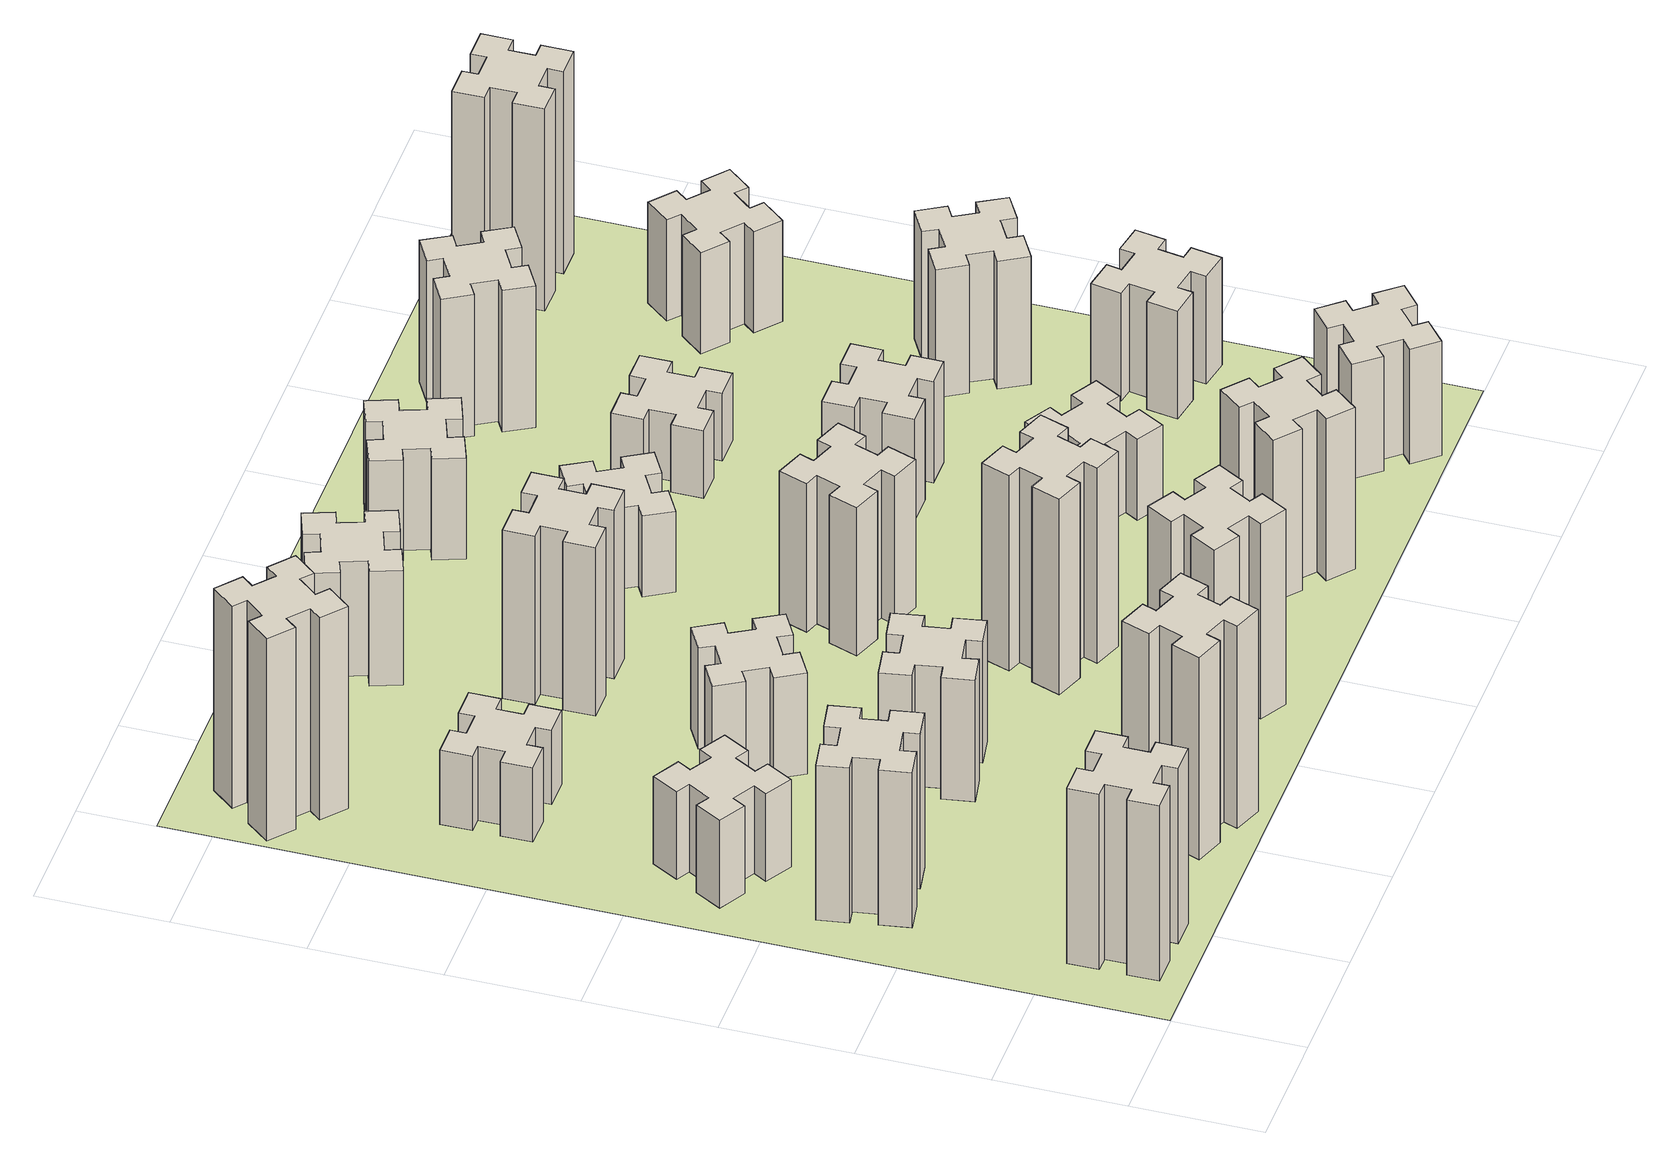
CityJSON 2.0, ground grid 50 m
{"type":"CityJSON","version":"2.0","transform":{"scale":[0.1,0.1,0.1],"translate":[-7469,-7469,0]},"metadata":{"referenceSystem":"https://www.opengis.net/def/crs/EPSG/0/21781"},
"CityObjects":{
"building1":{"type":"Building","attributes":{"class":"1000","function":"1000","usage":"1000","yearOfConstruction":2016,"roofType":"1000","measuredHeight":78,"storeysAboveGround":30,"storeysBelowGround":0},"geometry":[{"type":"Solid","lod":"1","boundaries":[[[[0,1,2,3,4,5,6,7,8,9,10,11,12,13,14,15,16,17,18,19]],[[17,16,20,21]],[[16,15,22,20]],[[15,14,23,22]],[[14,13,24,23]],[[13,12,25,24]],[[12,11,26,25]],[[11,10,27,26]],[[10,9,28,27]],[[9,8,29,28]],[[8,7,30,29]],[[7,6,31,30]],[[6,5,32,31]],[[5,4,33,32]],[[4,3,34,33]],[[3,2,35,34]],[[2,1,36,35]],[[1,0,37,36]],[[0,19,38,37]],[[19,18,39,38]],[[18,17,21,39]],[[24,25,26,27,28,29,30,31,32,33,34,35,36,37,38,39,21,20,22,23]]]]}]},
"building2":{"type":"Building","attributes":{"class":"1000","function":"1000","usage":"1000","yearOfConstruction":2016,"roofType":"1000","measuredHeight":69,"storeysAboveGround":30,"storeysBelowGround":0},"geometry":[{"type":"Solid","lod":"1","boundaries":[[[[40,41,42,43,44,45,46,47,48,49,50,51,52,53,54,55,56,57,58,59]],[[57,56,60,61]],[[56,55,62,60]],[[55,54,63,62]],[[54,53,64,63]],[[53,52,65,64]],[[52,51,66,65]],[[51,50,67,66]],[[50,49,68,67]],[[49,48,69,68]],[[48,47,70,69]],[[47,46,71,70]],[[46,45,72,71]],[[45,44,73,72]],[[44,43,74,73]],[[43,42,75,74]],[[42,41,76,75]],[[41,40,77,76]],[[40,59,78,77]],[[59,58,79,78]],[[58,57,61,79]],[[64,65,66,67,68,69,70,71,72,73,74,75,76,77,78,79,61,60,62,63]]]]}]},
"building3":{"type":"Building","attributes":{"class":"1000","function":"1000","usage":"1000","yearOfConstruction":2016,"roofType":"1000","measuredHeight":39,"storeysAboveGround":30,"storeysBelowGround":0},"geometry":[{"type":"Solid","lod":"1","boundaries":[[[[80,81,82,83,84,85,86,87,88,89,90,91,92,93,94,95,96,97,98,99]],[[97,96,100,101]],[[96,95,102,100]],[[95,94,103,102]],[[94,93,104,103]],[[93,92,105,104]],[[92,91,106,105]],[[91,90,107,106]],[[90,89,108,107]],[[89,88,109,108]],[[88,87,110,109]],[[87,86,111,110]],[[86,85,112,111]],[[85,84,113,112]],[[84,83,114,113]],[[83,82,115,114]],[[82,81,116,115]],[[81,80,117,116]],[[80,99,118,117]],[[99,98,119,118]],[[98,97,101,119]],[[104,105,106,107,108,109,110,111,112,113,114,115,116,117,118,119,101,100,102,103]]]]}]},
"building4":{"type":"Building","attributes":{"class":"1000","function":"1000","usage":"1000","yearOfConstruction":2016,"roofType":"1000","measuredHeight":90,"storeysAboveGround":30,"storeysBelowGround":0},"geometry":[{"type":"Solid","lod":"1","boundaries":[[[[120,121,122,123,124,125,126,127,128,129,130,131,132,133,134,135,136,137,138,139]],[[137,136,140,141]],[[136,135,142,140]],[[135,134,143,142]],[[134,133,144,143]],[[133,132,145,144]],[[132,131,146,145]],[[131,130,147,146]],[[130,129,148,147]],[[129,128,149,148]],[[128,127,150,149]],[[127,126,151,150]],[[126,125,152,151]],[[125,124,153,152]],[[124,123,154,153]],[[123,122,155,154]],[[122,121,156,155]],[[121,120,157,156]],[[120,139,158,157]],[[139,138,159,158]],[[138,137,141,159]],[[144,145,146,147,148,149,150,151,152,153,154,155,156,157,158,159,141,140,142,143]]]]}]},
"building5":{"type":"Building","attributes":{"class":"1000","function":"1000","usage":"1000","yearOfConstruction":2016,"roofType":"1000","measuredHeight":33,"storeysAboveGround":30,"storeysBelowGround":0},"geometry":[{"type":"Solid","lod":"1","boundaries":[[[[160,161,162,163,164,165,166,167,168,169,170,171,172,173,174,175,176,177,178,179]],[[177,176,180,181]],[[176,175,182,180]],[[175,174,183,182]],[[174,173,184,183]],[[173,172,185,184]],[[172,171,186,185]],[[171,170,187,186]],[[170,169,188,187]],[[169,168,189,188]],[[168,167,190,189]],[[167,166,191,190]],[[166,165,192,191]],[[165,164,193,192]],[[164,163,194,193]],[[163,162,195,194]],[[162,161,196,195]],[[161,160,197,196]],[[160,179,198,197]],[[179,178,199,198]],[[178,177,181,199]],[[184,185,186,187,188,189,190,191,192,193,194,195,196,197,198,199,181,180,182,183]]]]}]},
"building6":{"type":"Building","attributes":{"class":"1000","function":"1000","usage":"1000","yearOfConstruction":2016,"roofType":"1000","measuredHeight":90,"storeysAboveGround":30,"storeysBelowGround":0},"geometry":[{"type":"Solid","lod":"1","boundaries":[[[[200,201,202,203,204,205,206,207,208,209,210,211,212,213,214,215,216,217,218,219]],[[217,216,220,221]],[[216,215,222,220]],[[215,214,223,222]],[[214,213,224,223]],[[213,212,225,224]],[[212,211,226,225]],[[211,210,227,226]],[[210,209,228,227]],[[209,208,229,228]],[[208,207,230,229]],[[207,206,231,230]],[[206,205,232,231]],[[205,204,233,232]],[[204,203,234,233]],[[203,202,235,234]],[[202,201,236,235]],[[201,200,237,236]],[[200,219,238,237]],[[219,218,239,238]],[[218,217,221,239]],[[224,225,226,227,228,229,230,231,232,233,234,235,236,237,238,239,221,220,222,223]]]]}]},
"building7":{"type":"Building","attributes":{"class":"1000","function":"1000","usage":"1000","yearOfConstruction":2016,"roofType":"1000","measuredHeight":54,"storeysAboveGround":30,"storeysBelowGround":0},"geometry":[{"type":"Solid","lod":"1","boundaries":[[[[240,241,242,243,244,245,246,247,248,249,250,251,252,253,254,255,256,257,258,259]],[[257,256,260,261]],[[256,255,262,260]],[[255,254,263,262]],[[254,253,264,263]],[[253,252,265,264]],[[252,251,266,265]],[[251,250,267,266]],[[250,249,268,267]],[[249,248,269,268]],[[248,247,270,269]],[[247,246,271,270]],[[246,245,272,271]],[[245,244,273,272]],[[244,243,274,273]],[[243,242,275,274]],[[242,241,276,275]],[[241,240,277,276]],[[240,259,278,277]],[[259,258,279,278]],[[258,257,261,279]],[[264,265,266,267,268,269,270,271,272,273,274,275,276,277,278,279,261,260,262,263]]]]}]},
"building8":{"type":"Building","attributes":{"class":"1000","function":"1000","usage":"1000","yearOfConstruction":2016,"roofType":"1000","measuredHeight":45,"storeysAboveGround":30,"storeysBelowGround":0},"geometry":[{"type":"Solid","lod":"1","boundaries":[[[[280,281,282,283,284,285,286,287,288,289,290,291,292,293,294,295,296,297,298,299]],[[297,296,300,301]],[[296,295,302,300]],[[295,294,303,302]],[[294,293,304,303]],[[293,292,305,304]],[[292,291,306,305]],[[291,290,307,306]],[[290,289,308,307]],[[289,288,309,308]],[[288,287,310,309]],[[287,286,311,310]],[[286,285,312,311]],[[285,284,313,312]],[[284,283,314,313]],[[283,282,315,314]],[[282,281,316,315]],[[281,280,317,316]],[[280,299,318,317]],[[299,298,319,318]],[[298,297,301,319]],[[304,305,306,307,308,309,310,311,312,313,314,315,316,317,318,319,301,300,302,303]]]]}]},
"building9":{"type":"Building","attributes":{"class":"1000","function":"1000","usage":"1000","yearOfConstruction":2016,"roofType":"1000","measuredHeight":87,"storeysAboveGround":30,"storeysBelowGround":0},"geometry":[{"type":"Solid","lod":"1","boundaries":[[[[320,321,322,323,324,325,326,327,328,329,330,331,332,333,334,335,336,337,338,339]],[[337,336,340,341]],[[336,335,342,340]],[[335,334,343,342]],[[334,333,344,343]],[[333,332,345,344]],[[332,331,346,345]],[[331,330,347,346]],[[330,329,348,347]],[[329,328,349,348]],[[328,327,350,349]],[[327,326,351,350]],[[326,325,352,351]],[[325,324,353,352]],[[324,323,354,353]],[[323,322,355,354]],[[322,321,356,355]],[[321,320,357,356]],[[320,339,358,357]],[[339,338,359,358]],[[338,337,341,359]],[[344,345,346,347,348,349,350,351,352,353,354,355,356,357,358,359,341,340,342,343]]]]}]},
"building10":{"type":"Building","attributes":{"class":"1000","function":"1000","usage":"1000","yearOfConstruction":2016,"roofType":"1000","measuredHeight":75,"storeysAboveGround":30,"storeysBelowGround":0},"geometry":[{"type":"Solid","lod":"1","boundaries":[[[[360,361,362,363,364,365,366,367,368,369,370,371,372,373,374,375,376,377,378,379]],[[377,376,380,381]],[[376,375,382,380]],[[375,374,383,382]],[[374,373,384,383]],[[373,372,385,384]],[[372,371,386,385]],[[371,370,387,386]],[[370,369,388,387]],[[369,368,389,388]],[[368,367,390,389]],[[367,366,391,390]],[[366,365,392,391]],[[365,364,393,392]],[[364,363,394,393]],[[363,362,395,394]],[[362,361,396,395]],[[361,360,397,396]],[[360,379,398,397]],[[379,378,399,398]],[[378,377,381,399]],[[384,385,386,387,388,389,390,391,392,393,394,395,396,397,398,399,381,380,382,383]]]]}]},
"building11":{"type":"Building","attributes":{"class":"1000","function":"1000","usage":"1000","yearOfConstruction":2016,"roofType":"1000","measuredHeight":51,"storeysAboveGround":30,"storeysBelowGround":0},"geometry":[{"type":"Solid","lod":"1","boundaries":[[[[400,401,402,403,404,405,406,407,408,409,410,411,412,413,414,415,416,417,418,419]],[[417,416,420,421]],[[416,415,422,420]],[[415,414,423,422]],[[414,413,424,423]],[[413,412,425,424]],[[412,411,426,425]],[[411,410,427,426]],[[410,409,428,427]],[[409,408,429,428]],[[408,407,430,429]],[[407,406,431,430]],[[406,405,432,431]],[[405,404,433,432]],[[404,403,434,433]],[[403,402,435,434]],[[402,401,436,435]],[[401,400,437,436]],[[400,419,438,437]],[[419,418,439,438]],[[418,417,421,439]],[[424,425,426,427,428,429,430,431,432,433,434,435,436,437,438,439,421,420,422,423]]]]}]},
"building12":{"type":"Building","attributes":{"class":"1000","function":"1000","usage":"1000","yearOfConstruction":2016,"roofType":"1000","measuredHeight":87,"storeysAboveGround":30,"storeysBelowGround":0},"geometry":[{"type":"Solid","lod":"1","boundaries":[[[[440,441,442,443,444,445,446,447,448,449,450,451,452,453,454,455,456,457,458,459]],[[457,456,460,461]],[[456,455,462,460]],[[455,454,463,462]],[[454,453,464,463]],[[453,452,465,464]],[[452,451,466,465]],[[451,450,467,466]],[[450,449,468,467]],[[449,448,469,468]],[[448,447,470,469]],[[447,446,471,470]],[[446,445,472,471]],[[445,444,473,472]],[[444,443,474,473]],[[443,442,475,474]],[[442,441,476,475]],[[441,440,477,476]],[[440,459,478,477]],[[459,458,479,478]],[[458,457,461,479]],[[464,465,466,467,468,469,470,471,472,473,474,475,476,477,478,479,461,460,462,463]]]]}]},
"building13":{"type":"Building","attributes":{"class":"1000","function":"1000","usage":"1000","yearOfConstruction":2016,"roofType":"1000","measuredHeight":66,"storeysAboveGround":30,"storeysBelowGround":0},"geometry":[{"type":"Solid","lod":"1","boundaries":[[[[480,481,482,483,484,485,486,487,488,489,490,491,492,493,494,495,496,497,498,499]],[[497,496,500,501]],[[496,495,502,500]],[[495,494,503,502]],[[494,493,504,503]],[[493,492,505,504]],[[492,491,506,505]],[[491,490,507,506]],[[490,489,508,507]],[[489,488,509,508]],[[488,487,510,509]],[[487,486,511,510]],[[486,485,512,511]],[[485,484,513,512]],[[484,483,514,513]],[[483,482,515,514]],[[482,481,516,515]],[[481,480,517,516]],[[480,499,518,517]],[[499,498,519,518]],[[498,497,501,519]],[[504,505,506,507,508,509,510,511,512,513,514,515,516,517,518,519,501,500,502,503]]]]}]},
"building14":{"type":"Building","attributes":{"class":"1000","function":"1000","usage":"1000","yearOfConstruction":2016,"roofType":"1000","measuredHeight":36,"storeysAboveGround":30,"storeysBelowGround":0},"geometry":[{"type":"Solid","lod":"1","boundaries":[[[[520,521,522,523,524,525,526,527,528,529,530,531,532,533,534,535,536,537,538,539]],[[537,536,540,541]],[[536,535,542,540]],[[535,534,543,542]],[[534,533,544,543]],[[533,532,545,544]],[[532,531,546,545]],[[531,530,547,546]],[[530,529,548,547]],[[529,528,549,548]],[[528,527,550,549]],[[527,526,551,550]],[[526,525,552,551]],[[525,524,553,552]],[[524,523,554,553]],[[523,522,555,554]],[[522,521,556,555]],[[521,520,557,556]],[[520,539,558,557]],[[539,538,559,558]],[[538,537,541,559]],[[544,545,546,547,548,549,550,551,552,553,554,555,556,557,558,559,541,540,542,543]]]]}]},
"building15":{"type":"Building","attributes":{"class":"1000","function":"1000","usage":"1000","yearOfConstruction":2016,"roofType":"1000","measuredHeight":72,"storeysAboveGround":30,"storeysBelowGround":0},"geometry":[{"type":"Solid","lod":"1","boundaries":[[[[560,561,562,563,564,565,566,567,568,569,570,571,572,573,574,575,576,577,578,579]],[[577,576,580,581]],[[576,575,582,580]],[[575,574,583,582]],[[574,573,584,583]],[[573,572,585,584]],[[572,571,586,585]],[[571,570,587,586]],[[570,569,588,587]],[[569,568,589,588]],[[568,567,590,589]],[[567,566,591,590]],[[566,565,592,591]],[[565,564,593,592]],[[564,563,594,593]],[[563,562,595,594]],[[562,561,596,595]],[[561,560,597,596]],[[560,579,598,597]],[[579,578,599,598]],[[578,577,581,599]],[[584,585,586,587,588,589,590,591,592,593,594,595,596,597,598,599,581,580,582,583]]]]}]},
"building16":{"type":"Building","attributes":{"class":"1000","function":"1000","usage":"1000","yearOfConstruction":2016,"roofType":"1000","measuredHeight":45,"storeysAboveGround":30,"storeysBelowGround":0},"geometry":[{"type":"Solid","lod":"1","boundaries":[[[[600,601,602,603,604,605,606,607,608,609,610,611,612,613,614,615,616,617,618,619]],[[617,616,620,621]],[[616,615,622,620]],[[615,614,623,622]],[[614,613,624,623]],[[613,612,625,624]],[[612,611,626,625]],[[611,610,627,626]],[[610,609,628,627]],[[609,608,629,628]],[[608,607,630,629]],[[607,606,631,630]],[[606,605,632,631]],[[605,604,633,632]],[[604,603,634,633]],[[603,602,635,634]],[[602,601,636,635]],[[601,600,637,636]],[[600,619,638,637]],[[619,618,639,638]],[[618,617,621,639]],[[624,625,626,627,628,629,630,631,632,633,634,635,636,637,638,639,621,620,622,623]]]]}]},
"building17":{"type":"Building","attributes":{"class":"1000","function":"1000","usage":"1000","yearOfConstruction":2016,"roofType":"1000","measuredHeight":36,"storeysAboveGround":30,"storeysBelowGround":0},"geometry":[{"type":"Solid","lod":"1","boundaries":[[[[640,641,642,643,644,645,646,647,648,649,650,651,652,653,654,655,656,657,658,659]],[[657,656,660,661]],[[656,655,662,660]],[[655,654,663,662]],[[654,653,664,663]],[[653,652,665,664]],[[652,651,666,665]],[[651,650,667,666]],[[650,649,668,667]],[[649,648,669,668]],[[648,647,670,669]],[[647,646,671,670]],[[646,645,672,671]],[[645,644,673,672]],[[644,643,674,673]],[[643,642,675,674]],[[642,641,676,675]],[[641,640,677,676]],[[640,659,678,677]],[[659,658,679,678]],[[658,657,661,679]],[[664,665,666,667,668,669,670,671,672,673,674,675,676,677,678,679,661,660,662,663]]]]}]},
"building18":{"type":"Building","attributes":{"class":"1000","function":"1000","usage":"1000","yearOfConstruction":2016,"roofType":"1000","measuredHeight":45,"storeysAboveGround":30,"storeysBelowGround":0},"geometry":[{"type":"Solid","lod":"1","boundaries":[[[[680,681,682,683,684,685,686,687,688,689,690,691,692,693,694,695,696,697,698,699]],[[697,696,700,701]],[[696,695,702,700]],[[695,694,703,702]],[[694,693,704,703]],[[693,692,705,704]],[[692,691,706,705]],[[691,690,707,706]],[[690,689,708,707]],[[689,688,709,708]],[[688,687,710,709]],[[687,686,711,710]],[[686,685,712,711]],[[685,684,713,712]],[[684,683,714,713]],[[683,682,715,714]],[[682,681,716,715]],[[681,680,717,716]],[[680,699,718,717]],[[699,698,719,718]],[[698,697,701,719]],[[704,705,706,707,708,709,710,711,712,713,714,715,716,717,718,719,701,700,702,703]]]]}]},
"building19":{"type":"Building","attributes":{"class":"1000","function":"1000","usage":"1000","yearOfConstruction":2016,"roofType":"1000","measuredHeight":30,"storeysAboveGround":30,"storeysBelowGround":0},"geometry":[{"type":"Solid","lod":"1","boundaries":[[[[720,721,722,723,724,725,726,727,728,729,730,731,732,733,734,735,736,737,738,739]],[[737,736,740,741]],[[736,735,742,740]],[[735,734,743,742]],[[734,733,744,743]],[[733,732,745,744]],[[732,731,746,745]],[[731,730,747,746]],[[730,729,748,747]],[[729,728,749,748]],[[728,727,750,749]],[[727,726,751,750]],[[726,725,752,751]],[[725,724,753,752]],[[724,723,754,753]],[[723,722,755,754]],[[722,721,756,755]],[[721,720,757,756]],[[720,739,758,757]],[[739,738,759,758]],[[738,737,741,759]],[[744,745,746,747,748,749,750,751,752,753,754,755,756,757,758,759,741,740,742,743]]]]}]},
"building20":{"type":"Building","attributes":{"class":"1000","function":"1000","usage":"1000","yearOfConstruction":2016,"roofType":"1000","measuredHeight":51,"storeysAboveGround":30,"storeysBelowGround":0},"geometry":[{"type":"Solid","lod":"1","boundaries":[[[[760,761,762,763,764,765,766,767,768,769,770,771,772,773,774,775,776,777,778,779]],[[777,776,780,781]],[[776,775,782,780]],[[775,774,783,782]],[[774,773,784,783]],[[773,772,785,784]],[[772,771,786,785]],[[771,770,787,786]],[[770,769,788,787]],[[769,768,789,788]],[[768,767,790,789]],[[767,766,791,790]],[[766,765,792,791]],[[765,764,793,792]],[[764,763,794,793]],[[763,762,795,794]],[[762,761,796,795]],[[761,760,797,796]],[[760,779,798,797]],[[779,778,799,798]],[[778,777,781,799]],[[784,785,786,787,788,789,790,791,792,793,794,795,796,797,798,799,781,780,782,783]]]]}]},
"building21":{"type":"Building","attributes":{"class":"1000","function":"1000","usage":"1000","yearOfConstruction":2016,"roofType":"1000","measuredHeight":63,"storeysAboveGround":30,"storeysBelowGround":0},"geometry":[{"type":"Solid","lod":"1","boundaries":[[[[800,801,802,803,804,805,806,807,808,809,810,811,812,813,814,815,816,817,818,819]],[[817,816,820,821]],[[816,815,822,820]],[[815,814,823,822]],[[814,813,824,823]],[[813,812,825,824]],[[812,811,826,825]],[[811,810,827,826]],[[810,809,828,827]],[[809,808,829,828]],[[808,807,830,829]],[[807,806,831,830]],[[806,805,832,831]],[[805,804,833,832]],[[804,803,834,833]],[[803,802,835,834]],[[802,801,836,835]],[[801,800,837,836]],[[800,819,838,837]],[[819,818,839,838]],[[818,817,821,839]],[[824,825,826,827,828,829,830,831,832,833,834,835,836,837,838,839,821,820,822,823]]]]}]},
"building22":{"type":"Building","attributes":{"class":"1000","function":"1000","usage":"1000","yearOfConstruction":2016,"roofType":"1000","measuredHeight":48,"storeysAboveGround":30,"storeysBelowGround":0},"geometry":[{"type":"Solid","lod":"1","boundaries":[[[[840,841,842,843,844,845,846,847,848,849,850,851,852,853,854,855,856,857,858,859]],[[857,856,860,861]],[[856,855,862,860]],[[855,854,863,862]],[[854,853,864,863]],[[853,852,865,864]],[[852,851,866,865]],[[851,850,867,866]],[[850,849,868,867]],[[849,848,869,868]],[[848,847,870,869]],[[847,846,871,870]],[[846,845,872,871]],[[845,844,873,872]],[[844,843,874,873]],[[843,842,875,874]],[[842,841,876,875]],[[841,840,877,876]],[[840,859,878,877]],[[859,858,879,878]],[[858,857,861,879]],[[864,865,866,867,868,869,870,871,872,873,874,875,876,877,878,879,861,860,862,863]]]]}]},
"building23":{"type":"Building","attributes":{"class":"1000","function":"1000","usage":"1000","yearOfConstruction":2016,"roofType":"1000","measuredHeight":57,"storeysAboveGround":30,"storeysBelowGround":0},"geometry":[{"type":"Solid","lod":"1","boundaries":[[[[880,881,882,883,884,885,886,887,888,889,890,891,892,893,894,895,896,897,898,899]],[[897,896,900,901]],[[896,895,902,900]],[[895,894,903,902]],[[894,893,904,903]],[[893,892,905,904]],[[892,891,906,905]],[[891,890,907,906]],[[890,889,908,907]],[[889,888,909,908]],[[888,887,910,909]],[[887,886,911,910]],[[886,885,912,911]],[[885,884,913,912]],[[884,883,914,913]],[[883,882,915,914]],[[882,881,916,915]],[[881,880,917,916]],[[880,899,918,917]],[[899,898,919,918]],[[898,897,901,919]],[[904,905,906,907,908,909,910,911,912,913,914,915,916,917,918,919,901,900,902,903]]]]}]},
"building24":{"type":"Building","attributes":{"class":"1000","function":"1000","usage":"1000","yearOfConstruction":2016,"roofType":"1000","measuredHeight":45,"storeysAboveGround":30,"storeysBelowGround":0},"geometry":[{"type":"Solid","lod":"1","boundaries":[[[[920,921,922,923,924,925,926,927,928,929,930,931,932,933,934,935,936,937,938,939]],[[937,936,940,941]],[[936,935,942,940]],[[935,934,943,942]],[[934,933,944,943]],[[933,932,945,944]],[[932,931,946,945]],[[931,930,947,946]],[[930,929,948,947]],[[929,928,949,948]],[[928,927,950,949]],[[927,926,951,950]],[[926,925,952,951]],[[925,924,953,952]],[[924,923,954,953]],[[923,922,955,954]],[[922,921,956,955]],[[921,920,957,956]],[[920,939,958,957]],[[939,938,959,958]],[[938,937,941,959]],[[944,945,946,947,948,949,950,951,952,953,954,955,956,957,958,959,941,940,942,943]]]]}]},
"building25":{"type":"Building","attributes":{"class":"1000","function":"1000","usage":"1000","yearOfConstruction":2016,"roofType":"1000","measuredHeight":90,"storeysAboveGround":30,"storeysBelowGround":0},"geometry":[{"type":"Solid","lod":"1","boundaries":[[[[960,961,962,963,964,965,966,967,968,969,970,971,972,973,974,975,976,977,978,979]],[[977,976,980,981]],[[976,975,982,980]],[[975,974,983,982]],[[974,973,984,983]],[[973,972,985,984]],[[972,971,986,985]],[[971,970,987,986]],[[970,969,988,987]],[[969,968,989,988]],[[968,967,990,989]],[[967,966,991,990]],[[966,965,992,991]],[[965,964,993,992]],[[964,963,994,993]],[[963,962,995,994]],[[962,961,996,995]],[[961,960,997,996]],[[960,979,998,997]],[[979,978,999,998]],[[978,977,981,999]],[[984,985,986,987,988,989,990,991,992,993,994,995,996,997,998,999,981,980,982,983]]]]}]},
"landuse1":{"type":"LandUse","attributes":{"name":"plot1","function":"1010"},"geometry":[{"type":"MultiSurface","lod":"1","boundaries":[[[1000,1001,1002,1003]]]}]}
},
"vertices":[
[265,325,0],[265,225,0],[205,225,0],[205,105,0],[325,105,0],[325,165,0],[425,165,0],[425,105,0],[545,105,0],[545,225,0],[485,225,0],[485,325,0],[545,325,0],[545,445,0],[425,445,0],[425,385,0],[325,385,0],[325,445,0],[205,445,0],[205,325,0],[325,385,780],[325,445,780],[425,385,780],[425,445,780],[545,445,780],[545,325,780],[485,325,780],[485,225,780],[545,225,780],[545,105,780],[425,105,780],[425,165,780],[325,165,780],[325,105,780],[205,105,780],[205,225,780],[265,225,780],[265,325,780],[205,325,780],[205,445,780],
[492,1185,0],[475,1284,0],[534,1294,0],[513,1412,0],[395,1391,0],[405,1332,0],[307,1315,0],[297,1374,0],[178,1353,0],[199,1235,0],[258,1245,0],[276,1147,0],[217,1137,0],[237,1018,0],[356,1039,0],[345,1098,0],[444,1116,0],[454,1057,0],[572,1077,0],[551,1196,0],[444,1116,690],[454,1057,690],[345,1098,690],[356,1039,690],[237,1018,690],[217,1137,690],[276,1147,690],[258,1245,690],[199,1235,690],[178,1353,690],[297,1374,690],[307,1315,690],[405,1332,690],[395,1391,690],[513,1412,690],[534,1294,690],[475,1284,690],[492,1185,690],[551,1196,690],[572,1077,690],
[474,1826,0],[387,1876,0],[417,1928,0],[313,1988,0],[253,1884,0],[305,1854,0],[255,1767,0],[203,1797,0],[143,1693,0],[247,1633,0],[277,1685,0],[364,1635,0],[334,1583,0],[438,1523,0],[498,1627,0],[446,1657,0],[496,1744,0],[548,1714,0],[608,1818,0],[504,1878,0],[496,1744,390],[548,1714,390],[446,1657,390],[498,1627,390],[438,1523,390],[334,1583,390],[364,1635,390],[277,1685,390],[247,1633,390],[143,1693,390],[203,1797,390],[255,1767,390],[305,1854,390],[253,1884,390],[313,1988,390],[417,1928,390],[387,1876,390],[474,1826,390],[504,1878,390],[608,1818,390],
[1029,360,0],[995,266,0],[939,287,0],[897,174,0],[1010,133,0],[1031,189,0],[1125,155,0],[1104,99,0],[1217,57,0],[1258,170,0],[1202,191,0],[1236,285,0],[1292,264,0],[1333,377,0],[1220,418,0],[1200,362,0],[1106,396,0],[1127,452,0],[1014,493,0],[973,380,0],[1106,396,900],[1127,452,900],[1200,362,900],[1220,418,900],[1333,377,900],[1292,264,900],[1236,285,900],[1202,191,900],[1258,170,900],[1217,57,900],[1104,99,900],[1125,155,900],[1031,189,900],[1010,133,900],[897,174,900],[939,287,900],[995,266,900],[1029,360,900],[973,380,900],[1014,493,900],
[425,2485,0],[525,2485,0],[525,2425,0],[645,2425,0],[645,2545,0],[585,2545,0],[585,2645,0],[645,2645,0],[645,2765,0],[525,2765,0],[525,2705,0],[425,2705,0],[425,2765,0],[305,2765,0],[305,2645,0],[365,2645,0],[365,2545,0],[305,2545,0],[305,2425,0],[425,2425,0],[365,2545,330],[305,2545,330],[365,2645,330],[305,2645,330],[305,2765,330],[425,2765,330],[425,2705,330],[525,2705,330],[525,2765,330],[645,2765,330],[645,2645,330],[585,2645,330],[585,2545,330],[645,2545,330],[645,2425,330],[525,2425,330],[525,2485,330],[425,2485,330],[425,2425,330],[305,2425,330],
[384,3387,0],[308,3452,0],[346,3498,0],[254,3575,0],[177,3483,0],[223,3444,0],[159,3368,0],[113,3406,0],[36,3314,0],[128,3237,0],[166,3283,0],[243,3219,0],[204,3173,0],[296,3096,0],[373,3188,0],[327,3226,0],[392,3303,0],[438,3264,0],[515,3356,0],[423,3433,0],[392,3303,900],[438,3264,900],[327,3226,900],[373,3188,900],[296,3096,900],[204,3173,900],[243,3219,900],[166,3283,900],[128,3237,900],[36,3314,900],[113,3406,900],[159,3368,900],[223,3444,900],[177,3483,900],[254,3575,900],[346,3498,900],[308,3452,900],[384,3387,900],[423,3433,900],[515,3356,900],
[1232,1185,0],[1215,1284,0],[1274,1294,0],[1253,1412,0],[1135,1391,0],[1145,1332,0],[1047,1315,0],[1037,1374,0],[918,1353,0],[939,1235,0],[998,1245,0],[1016,1147,0],[957,1137,0],[977,1018,0],[1096,1039,0],[1085,1098,0],[1184,1116,0],[1194,1057,0],[1312,1077,0],[1291,1196,0],[1184,1116,540],[1194,1057,540],[1085,1098,540],[1096,1039,540],[977,1018,540],[957,1137,540],[1016,1147,540],[998,1245,540],[939,1235,540],[918,1353,540],[1037,1374,540],[1047,1315,540],[1145,1332,540],[1135,1391,540],[1253,1412,540],[1274,1294,540],[1215,1284,540],[1232,1185,540],[1291,1196,540],[1312,1077,540],
[1136,1867,0],[1086,1954,0],[1138,1984,0],[1078,2088,0],[974,2028,0],[1004,1976,0],[917,1926,0],[887,1978,0],[783,1918,0],[843,1814,0],[895,1844,0],[945,1757,0],[893,1727,0],[953,1623,0],[1057,1683,0],[1027,1735,0],[1114,1785,0],[1144,1733,0],[1248,1793,0],[1188,1897,0],[1114,1785,450],[1144,1733,450],[1027,1735,450],[1057,1683,450],[953,1623,450],[893,1727,450],[945,1757,450],[895,1844,450],[843,1814,450],[783,1918,450],[887,1978,450],[917,1926,450],[1004,1976,450],[974,2028,450],[1078,2088,450],[1138,1984,450],[1086,1954,450],[1136,1867,450],[1188,1897,450],[1248,1793,450],
[1657,305,0],[1744,255,0],[1714,203,0],[1818,143,0],[1878,247,0],[1826,277,0],[1876,364,0],[1928,334,0],[1988,438,0],[1884,498,0],[1854,446,0],[1767,496,0],[1797,548,0],[1693,608,0],[1633,504,0],[1685,474,0],[1635,387,0],[1583,417,0],[1523,313,0],[1627,253,0],[1635,387,870],[1583,417,870],[1685,474,870],[1633,504,870],[1693,608,870],[1797,548,870],[1767,496,870],[1854,446,870],[1884,498,870],[1988,438,870],[1928,334,870],[1876,364,870],[1826,277,870],[1878,247,870],[1818,143,870],[1714,203,870],[1744,255,870],[1657,305,870],[1627,253,870],[1523,313,870],
[1325,2545,0],[1325,2645,0],[1385,2645,0],[1385,2765,0],[1265,2765,0],[1265,2705,0],[1165,2705,0],[1165,2765,0],[1045,2765,0],[1045,2645,0],[1105,2645,0],[1105,2545,0],[1045,2545,0],[1045,2425,0],[1165,2425,0],[1165,2485,0],[1265,2485,0],[1265,2425,0],[1385,2425,0],[1385,2545,0],[1265,2485,750],[1265,2425,750],[1165,2485,750],[1165,2425,750],[1045,2425,750],[1045,2545,750],[1105,2545,750],[1105,2645,750],[1045,2645,750],[1045,2765,750],[1165,2765,750],[1165,2705,750],[1265,2705,750],[1265,2765,750],[1385,2765,750],[1385,2645,750],[1325,2645,750],[1325,2545,750],[1385,2545,750],[1385,2425,750],
[1125,3456,0],[1031,3422,0],[1010,3478,0],[897,3437,0],[939,3324,0],[995,3345,0],[1029,3251,0],[973,3230,0],[1014,3117,0],[1127,3159,0],[1106,3215,0],[1200,3249,0],[1220,3193,0],[1333,3234,0],[1292,3347,0],[1236,3326,0],[1202,3420,0],[1258,3440,0],[1217,3553,0],[1104,3512,0],[1202,3420,510],[1258,3440,510],[1236,3326,510],[1292,3347,510],[1333,3234,510],[1220,3193,510],[1200,3249,510],[1106,3215,510],[1127,3159,510],[1014,3117,510],[973,3230,510],[1029,3251,510],[995,3345,510],[939,3324,510],[897,3437,510],[1010,3478,510],[1031,3422,510],[1125,3456,510],[1104,3512,510],[1217,3553,510],
[1771,929,0],[1865,895,0],[1844,839,0],[1957,797,0],[1998,910,0],[1942,931,0],[1976,1025,0],[2032,1004,0],[2073,1117,0],[1960,1158,0],[1940,1102,0],[1846,1136,0],[1867,1192,0],[1754,1233,0],[1713,1120,0],[1769,1100,0],[1735,1006,0],[1679,1027,0],[1637,914,0],[1750,873,0],[1735,1006,870],[1679,1027,870],[1769,1100,870],[1713,1120,870],[1754,1233,870],[1867,1192,870],[1846,1136,870],[1940,1102,870],[1960,1158,870],[2073,1117,870],[2032,1004,870],[1976,1025,870],[1942,931,870],[1998,910,870],[1957,797,870],[1844,839,870],[1865,895,870],[1771,929,870],[1750,873,870],[1637,914,870],
[1940,1842,0],[1846,1876,0],[1867,1932,0],[1754,1973,0],[1713,1860,0],[1769,1840,0],[1735,1746,0],[1679,1767,0],[1637,1654,0],[1750,1613,0],[1771,1669,0],[1865,1635,0],[1844,1579,0],[1957,1537,0],[1998,1650,0],[1942,1671,0],[1976,1765,0],[2032,1744,0],[2073,1857,0],[1960,1898,0],[1976,1765,660],[2032,1744,660],[1942,1671,660],[1998,1650,660],[1957,1537,660],[1844,1579,660],[1865,1635,660],[1771,1669,660],[1750,1613,660],[1637,1654,660],[1679,1767,660],[1735,1746,660],[1769,1840,660],[1713,1860,660],[1754,1973,660],[1867,1932,660],[1846,1876,660],[1940,1842,660],[1960,1898,660],[2073,1857,660],
[1976,2607,0],[1926,2694,0],[1978,2724,0],[1918,2828,0],[1814,2768,0],[1844,2716,0],[1757,2666,0],[1727,2718,0],[1623,2658,0],[1683,2554,0],[1735,2584,0],[1785,2497,0],[1733,2467,0],[1793,2363,0],[1897,2423,0],[1867,2475,0],[1954,2525,0],[1984,2473,0],[2088,2533,0],[2028,2637,0],[1954,2525,360],[1984,2473,360],[1867,2475,360],[1897,2423,360],[1793,2363,360],[1733,2467,360],[1785,2497,360],[1735,2584,360],[1683,2554,360],[1623,2658,360],[1727,2718,360],[1757,2666,360],[1844,2716,360],[1814,2768,360],[1918,2828,360],[1978,2724,360],[1926,2694,360],[1976,2607,360],[2028,2637,360],[2088,2533,360],
[2486,323,0],[2563,259,0],[2524,213,0],[2616,136,0],[2693,228,0],[2647,266,0],[2712,343,0],[2758,304,0],[2835,396,0],[2743,473,0],[2704,427,0],[2628,492,0],[2666,538,0],[2574,615,0],[2497,523,0],[2543,484,0],[2479,408,0],[2433,446,0],[2356,354,0],[2448,277,0],[2479,408,720],[2433,446,720],[2543,484,720],[2497,523,720],[2574,615,720],[2666,538,720],[2628,492,720],[2704,427,720],[2743,473,720],[2835,396,720],[2758,304,720],[2712,343,720],[2647,266,720],[2693,228,720],[2616,136,720],[2524,213,720],[2563,259,720],[2486,323,720],[2448,277,720],[2356,354,720],
[1865,3456,0],[1771,3422,0],[1750,3478,0],[1637,3437,0],[1679,3324,0],[1735,3345,0],[1769,3251,0],[1713,3230,0],[1754,3117,0],[1867,3159,0],[1846,3215,0],[1940,3249,0],[1960,3193,0],[2073,3234,0],[2032,3347,0],[1976,3326,0],[1942,3420,0],[1998,3440,0],[1957,3553,0],[1844,3512,0],[1942,3420,450],[1998,3440,450],[1976,3326,450],[2032,3347,450],[2073,3234,450],[1960,3193,450],[1940,3249,450],[1846,3215,450],[1867,3159,450],[1754,3117,450],[1713,3230,450],[1769,3251,450],[1735,3345,450],[1679,3324,450],[1637,3437,450],[1750,3478,450],[1771,3422,450],[1865,3456,450],[1844,3512,450],[1957,3553,450],
[2794,1186,0],[2707,1236,0],[2737,1288,0],[2633,1348,0],[2573,1244,0],[2625,1214,0],[2575,1127,0],[2523,1157,0],[2463,1053,0],[2567,993,0],[2597,1045,0],[2684,995,0],[2654,943,0],[2758,883,0],[2818,987,0],[2766,1017,0],[2816,1104,0],[2868,1074,0],[2928,1178,0],[2824,1238,0],[2816,1104,360],[2868,1074,360],[2766,1017,360],[2818,987,360],[2758,883,360],[2654,943,360],[2684,995,360],[2597,1045,360],[2567,993,360],[2463,1053,360],[2523,1157,360],[2575,1127,360],[2625,1214,360],[2573,1244,360],[2633,1348,360],[2737,1288,360],[2707,1236,360],[2794,1186,360],[2824,1238,360],[2928,1178,360],
[2705,1805,0],[2705,1905,0],[2765,1905,0],[2765,2025,0],[2645,2025,0],[2645,1965,0],[2545,1965,0],[2545,2025,0],[2425,2025,0],[2425,1905,0],[2485,1905,0],[2485,1805,0],[2425,1805,0],[2425,1685,0],[2545,1685,0],[2545,1745,0],[2645,1745,0],[2645,1685,0],[2765,1685,0],[2765,1805,0],[2645,1745,450],[2645,1685,450],[2545,1745,450],[2545,1685,450],[2425,1685,450],[2425,1805,450],[2485,1805,450],[2485,1905,450],[2425,1905,450],[2425,2025,450],[2545,2025,450],[2545,1965,450],[2645,1965,450],[2645,2025,450],[2765,2025,450],[2765,1905,450],[2705,1905,450],[2705,1805,450],[2765,1805,450],[2765,1685,450],
[2605,2545,0],[2605,2645,0],[2665,2645,0],[2665,2765,0],[2545,2765,0],[2545,2705,0],[2445,2705,0],[2445,2765,0],[2325,2765,0],[2325,2645,0],[2385,2645,0],[2385,2545,0],[2325,2545,0],[2325,2425,0],[2445,2425,0],[2445,2485,0],[2545,2485,0],[2545,2425,0],[2665,2425,0],[2665,2545,0],[2545,2485,300],[2545,2425,300],[2445,2485,300],[2445,2425,300],[2325,2425,300],[2325,2545,300],[2385,2545,300],[2385,2645,300],[2325,2645,300],[2325,2765,300],[2445,2765,300],[2445,2705,300],[2545,2705,300],[2545,2765,300],[2665,2765,300],[2665,2645,300],[2605,2645,300],[2605,2545,300],[2665,2545,300],[2665,2425,300],
[3368,159,0],[3444,223,0],[3483,177,0],[3575,254,0],[3498,346,0],[3452,308,0],[3387,384,0],[3433,423,0],[3356,515,0],[3264,438,0],[3303,392,0],[3226,327,0],[3188,373,0],[3096,296,0],[3173,204,0],[3219,243,0],[3283,166,0],[3237,128,0],[3314,36,0],[3406,113,0],[3283,166,510],[3237,128,510],[3219,243,510],[3173,204,510],[3096,296,510],[3188,373,510],[3226,327,510],[3303,392,510],[3264,438,510],[3356,515,510],[3433,423,510],[3387,384,510],[3452,308,510],[3498,346,510],[3575,254,510],[3483,177,510],[3444,223,510],[3368,159,510],[3406,113,510],[3314,36,510],
[2716,3347,0],[2666,3434,0],[2718,3464,0],[2658,3568,0],[2554,3508,0],[2584,3456,0],[2497,3406,0],[2467,3458,0],[2363,3398,0],[2423,3294,0],[2475,3324,0],[2525,3237,0],[2473,3207,0],[2533,3103,0],[2637,3163,0],[2607,3215,0],[2694,3265,0],[2724,3213,0],[2828,3273,0],[2768,3377,0],[2694,3265,630],[2724,3213,630],[2607,3215,630],[2637,3163,630],[2533,3103,630],[2473,3207,630],[2525,3237,630],[2475,3324,630],[2423,3294,630],[2363,3398,630],[2467,3458,630],[2497,3406,630],[2584,3456,630],[2554,3508,630],[2658,3568,630],[2718,3464,630],[2666,3434,630],[2716,3347,630],[2768,3377,630],[2828,3273,630],
[3504,1215,0],[3405,1232,0],[3416,1291,0],[3297,1312,0],[3277,1194,0],[3336,1184,0],[3318,1085,0],[3259,1096,0],[3238,977,0],[3357,957,0],[3367,1016,0],[3465,998,0],[3455,939,0],[3573,918,0],[3594,1037,0],[3535,1047,0],[3552,1145,0],[3611,1135,0],[3632,1253,0],[3514,1274,0],[3552,1145,480],[3611,1135,480],[3535,1047,480],[3594,1037,480],[3573,918,480],[3455,939,480],[3465,998,480],[3367,1016,480],[3357,957,480],[3238,977,480],[3259,1096,480],[3318,1085,480],[3336,1184,480],[3277,1194,480],[3297,1312,480],[3416,1291,480],[3405,1232,480],[3504,1215,480],[3514,1274,480],[3632,1253,480],
[3215,1744,0],[3265,1657,0],[3213,1627,0],[3273,1523,0],[3377,1583,0],[3347,1635,0],[3434,1685,0],[3464,1633,0],[3568,1693,0],[3508,1797,0],[3456,1767,0],[3406,1854,0],[3458,1884,0],[3398,1988,0],[3294,1928,0],[3324,1876,0],[3237,1826,0],[3207,1878,0],[3103,1818,0],[3163,1714,0],[3237,1826,570],[3207,1878,570],[3324,1876,570],[3294,1928,570],[3398,1988,570],[3458,1884,570],[3406,1854,570],[3456,1767,570],[3508,1797,570],[3568,1693,570],[3464,1633,570],[3434,1685,570],[3347,1635,570],[3377,1583,570],[3273,1523,570],[3213,1627,570],[3265,1657,570],[3215,1744,570],[3163,1714,570],[3103,1818,570],
[3444,2747,0],[3368,2812,0],[3406,2858,0],[3314,2935,0],[3237,2843,0],[3283,2804,0],[3219,2728,0],[3173,2766,0],[3096,2674,0],[3188,2597,0],[3226,2643,0],[3303,2579,0],[3264,2533,0],[3356,2456,0],[3433,2548,0],[3387,2586,0],[3452,2663,0],[3498,2624,0],[3575,2716,0],[3483,2793,0],[3452,2663,450],[3498,2624,450],[3387,2586,450],[3433,2548,450],[3356,2456,450],[3264,2533,450],[3303,2579,450],[3226,2643,450],[3188,2597,450],[3096,2674,450],[3173,2766,450],[3219,2728,450],[3283,2804,450],[3237,2843,450],[3314,2935,450],[3406,2858,450],[3368,2812,450],[3444,2747,450],[3483,2793,450],[3575,2716,450],
[3285,3325,0],[3385,3325,0],[3385,3265,0],[3505,3265,0],[3505,3385,0],[3445,3385,0],[3445,3485,0],[3505,3485,0],[3505,3605,0],[3385,3605,0],[3385,3545,0],[3285,3545,0],[3285,3605,0],[3165,3605,0],[3165,3485,0],[3225,3485,0],[3225,3385,0],[3165,3385,0],[3165,3265,0],[3285,3265,0],[3225,3385,900],[3165,3385,900],[3225,3485,900],[3165,3485,900],[3165,3605,900],[3285,3605,900],[3285,3545,900],[3385,3545,900],[3385,3605,900],[3505,3605,900],[3505,3485,900],[3445,3485,900],[3445,3385,900],[3505,3385,900],[3505,3265,900],[3385,3265,900],[3385,3325,900],[3285,3325,900],[3285,3265,900],[3165,3265,900],
[5,3705,0],[3705,3705,0],[3705,5,0],[5,5,0]
]}
